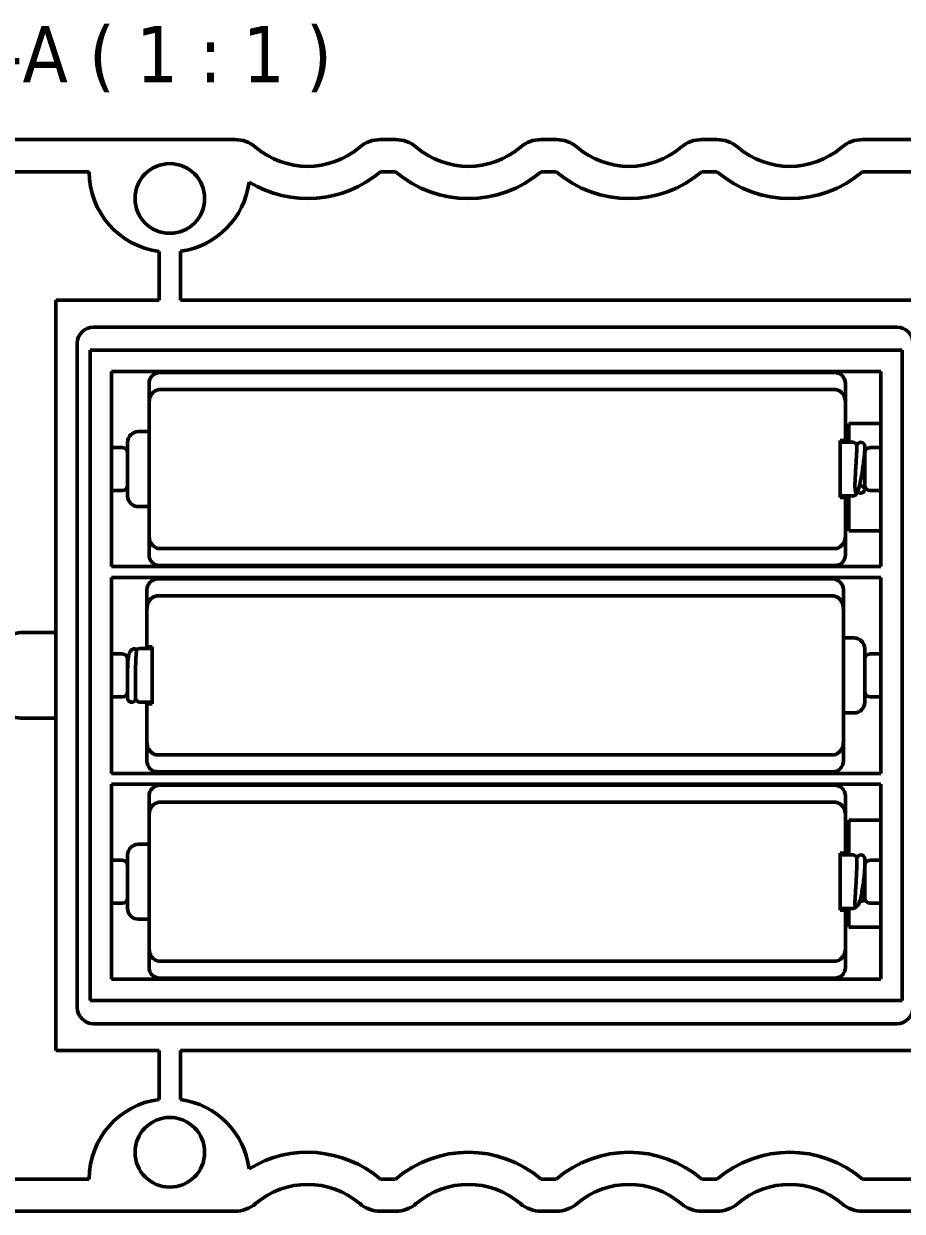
# Model space of a CAD drawing. Header units: millimetres. Extents: x -106 to 841, y -50 to 594.
# Drawn here: x 301.8 to 383.8, y 287.5 to 398.3 of the extents above; entities that cross this region are included whole.
import ezdxf

# ---------------------------------------------------------------- set-up
doc = ezdxf.new("R2010")
doc.units = ezdxf.units.MM
doc.layers.add('Symbol (ISO)', color=7, linetype='Continuous', lineweight=25)
doc.layers.add('Visible (ISO)', color=7, linetype='Continuous', lineweight=50)
doc.styles.add('Label Text (ISO)', font='tahoma.ttf')

msp = doc.modelspace()

# ---------------------------------------------------------------- linework, layer by layer
at = {"layer": 'Visible (ISO)'}
for p, q in [((321.53, 387.518), (233.331, 387.518)), ((336.53, 387.518), (335.132, 387.518)), ((351.53, 387.518), (350.132, 387.518)), ((366.53, 387.518), (365.132, 387.518)), ((413.331, 387.518), (380.132, 387.518)), ((239.831, 384.518), (307.93, 384.518)), ((335.132, 384.518), (336.53, 384.518)), ((350.132, 384.518), (351.53, 384.518)), ((365.132, 384.518), (366.53, 384.518)), ((380.132, 384.518), (406.331, 384.518)), ((314.466, 377.081), (314.466, 372.518)), ((316.466, 372.518), (316.466, 377.09)), ((314.466, 372.518), (304.831, 372.518)), ((304.831, 372.518), (304.831, 302.518)), ((387.331, 372.518), (316.466, 372.518)), ((308.331, 370.018), (383.331, 370.018)), ((306.831, 306.518), (306.831, 368.518)), ((383.831, 367.868), (308.031, 367.868)), ((308.031, 367.868), (308.031, 307.168)), ((383.831, 307.168), (383.831, 367.868)), ((310.031, 347.668), (310.031, 365.868)), ((310.031, 365.868), (381.831, 365.868)), ((377.531, 365.768), (314.531, 365.768)), ((381.831, 365.868), (381.831, 347.668)), ((313.531, 362.936), (313.531, 364.768)), ((378.531, 364.768), (378.531, 362.936)), ((377.531, 364.188), (314.531, 364.188)), ((313.531, 362.936), (313.531, 350.6)), ((378.531, 359.434), (378.531, 362.936)), ((313.531, 360.268), (312.531, 360.268)), ((378.831, 361.018), (381.775, 361.018)), ((378.831, 359.268), (378.831, 361.018)), ((381.775, 361.018), (381.831, 361.018)), ((311.531, 354.268), (311.531, 359.268)), ((378.031, 354.102), (378.031, 359.434)), ((378.031, 359.434), (378.531, 359.434)), ((379.216, 359.268), (378.031, 359.268)), ((378.531, 359.434), (378.531, 359.268)), ((310.031, 358.768), (311.031, 358.768)), ((379.586, 358.726), (379.586, 358.954)), ((380.331, 358.671), (380.331, 358.893)), ((380.331, 358.268), (380.331, 358.671)), ((380.331, 355.268), (380.331, 358.268)), ((381.831, 358.768), (380.831, 358.768)), ((310.031, 354.768), (311.031, 354.768)), ((380.331, 354.866), (380.331, 355.268)), ((381.831, 354.768), (380.831, 354.768)), ((379.216, 354.268), (378.031, 354.268)), ((378.531, 354.102), (378.031, 354.102)), ((378.531, 354.268), (378.531, 354.102)), ((378.531, 350.6), (378.531, 354.102)), ((378.831, 351.018), (378.831, 354.268)), ((313.531, 353.268), (312.531, 353.268)), ((313.531, 348.768), (313.531, 350.6)), ((378.531, 350.6), (378.531, 348.768)), ((381.775, 351.018), (378.831, 351.018)), ((381.831, 351.018), (381.775, 351.018)), ((314.531, 349.349), (377.531, 349.349)), ((381.831, 347.668), (310.031, 347.668)), ((377.531, 347.768), (314.531, 347.768)), ((310.031, 328.368), (310.031, 346.668)), ((310.031, 346.668), (381.831, 346.668)), ((314.331, 346.518), (377.331, 346.518)), ((381.831, 346.668), (381.831, 328.368)), ((313.331, 343.686), (313.331, 345.518)), ((377.331, 344.938), (314.331, 344.938)), ((378.331, 345.518), (378.331, 343.686)), ((313.331, 343.686), (313.331, 340.184)), ((378.331, 331.35), (378.331, 343.686)), ((304.831, 341.518), (301.831, 341.518)), ((313.331, 340.184), (313.831, 340.184)), ((313.331, 340.018), (313.331, 340.184)), ((313.831, 340.184), (313.831, 334.852)), ((378.331, 341.018), (379.331, 341.018)), ((310.031, 339.518), (311.031, 339.518)), ((313.831, 340.018), (312.646, 340.018)), ((380.331, 340.018), (380.331, 335.018)), ((381.831, 339.518), (380.831, 339.518)), ((311.531, 339.018), (311.531, 338.145)), ((311.531, 338.145), (311.531, 335.393)), ((312.276, 338.163), (312.276, 335.332)), ((310.031, 335.518), (311.031, 335.518)), ((313.831, 335.018), (312.646, 335.018)), ((313.331, 334.852), (313.331, 335.018)), ((313.831, 334.852), (313.331, 334.852)), ((313.331, 334.852), (313.331, 331.35)), ((381.831, 335.518), (380.831, 335.518)), ((378.331, 334.018), (379.331, 334.018)), ((301.831, 333.518), (304.831, 333.518)), ((313.331, 329.518), (313.331, 331.35)), ((378.331, 331.35), (378.331, 329.518)), ((314.331, 330.099), (377.331, 330.099)), ((381.831, 328.368), (310.031, 328.368)), ((314.331, 328.518), (377.331, 328.518)), ((310.031, 309.168), (310.031, 327.368)), ((310.031, 327.368), (381.831, 327.368)), ((377.531, 327.268), (314.531, 327.268)), ((381.831, 327.368), (381.831, 309.168)), ((313.531, 324.436), (313.531, 326.268)), ((378.531, 326.268), (378.531, 324.436)), ((377.531, 325.688), (314.531, 325.688)), ((313.531, 324.436), (313.531, 312.1)), ((378.531, 320.934), (378.531, 324.436)), ((378.831, 324.018), (381.775, 324.018)), ((378.831, 320.768), (378.831, 324.018)), ((381.775, 324.018), (381.831, 324.018)), ((313.531, 321.768), (312.531, 321.768)), ((310.031, 320.268), (311.031, 320.268)), ((311.531, 315.768), (311.531, 320.768)), ((378.031, 315.602), (378.031, 320.934)), ((378.031, 320.934), (378.531, 320.934)), ((379.216, 320.768), (378.031, 320.768)), ((378.531, 320.934), (378.531, 320.768)), ((379.586, 319.876), (379.586, 320.454)), ((380.331, 319.832), (380.331, 320.393)), ((381.831, 320.268), (380.831, 320.268)), ((380.331, 319.768), (380.331, 319.832)), ((380.331, 316.768), (380.331, 319.768)), ((310.031, 316.268), (311.031, 316.268)), ((380.331, 316.705), (380.331, 316.768)), ((381.831, 316.268), (380.831, 316.268)), ((313.531, 314.768), (312.531, 314.768)), ((379.216, 315.768), (378.031, 315.768)), ((378.531, 315.602), (378.031, 315.602)), ((378.531, 315.768), (378.531, 315.602)), ((378.531, 312.1), (378.531, 315.602)), ((378.831, 314.018), (378.831, 315.768)), ((381.775, 314.018), (378.831, 314.018)), ((381.831, 314.018), (381.775, 314.018)), ((313.531, 310.268), (313.531, 312.1)), ((378.531, 312.1), (378.531, 310.268)), ((314.531, 310.849), (377.531, 310.849)), ((381.831, 309.168), (310.031, 309.168)), ((377.531, 309.268), (314.531, 309.268)), ((308.031, 307.168), (383.831, 307.168)), ((383.331, 305.018), (308.331, 305.018)), ((304.831, 302.518), (314.466, 302.518)), ((314.466, 302.518), (314.466, 297.956)), ((316.466, 297.947), (316.466, 302.518)), ((316.466, 302.518), (387.331, 302.518)), ((307.93, 290.518), (279.831, 290.518)), ((336.53, 290.518), (335.132, 290.518)), ((351.53, 290.518), (350.132, 290.518)), ((366.53, 290.518), (365.132, 290.518)), ((389.831, 290.518), (380.132, 290.518)), ((276.831, 287.518), (321.53, 287.518)), ((335.132, 287.518), (336.53, 287.518)), ((350.132, 287.518), (351.53, 287.518)), ((365.132, 287.518), (366.53, 287.518)), ((380.132, 287.518), (389.831, 287.518))]:
    msp.add_line(p, q, dxfattribs=at)
for centre in [(315.466, 382.018), (315.466, 293.018)]:
    msp.add_circle(centre, 3.25, dxfattribs=at)
for centre, radius, start, end in [((321.53, 384.518), 3, 49.63241, 90), ((328.331, 392.518), 7.5, 229.63241, 310.36759), ((335.132, 384.518), 3, 90, 130.36759), ((336.53, 384.518), 3, 49.63241, 90), ((343.331, 392.518), 7.5, 229.63241, 310.36759), ((350.132, 384.518), 3, 90, 130.36759), ((351.53, 384.518), 3, 49.63241, 90), ((358.331, 392.518), 7.5, 229.63241, 310.36759), ((365.132, 384.518), 3, 90, 130.36759), ((366.53, 384.518), 3, 49.63241, 90), ((373.331, 392.518), 7.5, 229.63241, 310.36759), ((380.132, 384.518), 3, 90, 130.36759), ((315.43, 384.518), 7.5, 180, 262.61146), ((328.331, 392.518), 10.5, 238.64883, 310.36759), ((343.331, 392.518), 10.5, 229.63241, 310.36759), ((358.331, 392.518), 10.5, 229.63241, 310.36759), ((373.331, 392.518), 10.5, 229.63241, 310.36759), ((315.43, 384.518), 7.5, 277.93615, 352.59248), ((308.331, 368.518), 1.5, 90, 180), ((383.331, 368.518), 1.5, 0, 90), ((314.531, 364.768), 1, 90, 180), ((377.531, 364.768), 1, 0, 90), ((312.531, 359.268), 1, 90, 180), ((379.216, 358.893), 0.375, 9.36679, 90), ((379.956, 358.893), 0.375, 0, 170.63321), ((311.031, 358.268), 0.5, 0, 90), ((380.831, 358.268), 0.5, 90, 180), ((311.031, 355.268), 0.5, 270, 0), ((380.831, 355.268), 0.5, 180, 270), ((312.531, 354.268), 1, 180, 270), ((379.216, 354.643), 0.375, 270, 341.76229), ((314.531, 348.768), 1, 180, 270), ((377.531, 348.768), 1, 270, 0), ((314.331, 345.518), 1, 90, 180), ((377.331, 345.518), 1, 0, 90), ((301.831, 337.518), 4, 90, 120), ((379.331, 340.018), 1, 0, 90), ((311.031, 339.018), 0.5, 0, 90), ((312.646, 339.643), 0.375, 90, 131.13989), ((380.831, 339.018), 0.5, 90, 180), ((311.031, 336.018), 0.5, 270, 0), ((380.831, 336.018), 0.5, 180, 270), ((311.906, 335.393), 0.375, 180, 350.63321), ((312.646, 335.393), 0.375, 189.36679, 270), ((379.331, 335.018), 1, 270, 0), ((301.831, 337.518), 4, 240, 270), ((314.331, 329.518), 1, 180, 270), ((377.331, 329.518), 1, 270, 0), ((314.531, 326.268), 1, 90, 180), ((377.531, 326.268), 1, 0, 90), ((312.531, 320.768), 1, 90, 180), ((311.031, 319.768), 0.5, 0, 90), ((379.216, 320.393), 0.375, 9.36679, 90), ((379.956, 320.393), 0.375, 0, 170.63321), ((380.831, 319.768), 0.5, 90, 180), ((311.031, 316.768), 0.5, 270, 0), ((379.216, 316.143), 0.375, 270, 320.83316), ((380.831, 316.768), 0.5, 180, 270), ((312.531, 315.768), 1, 180, 270), ((314.531, 310.268), 1, 180, 270), ((377.531, 310.268), 1, 270, 0), ((308.331, 306.518), 1.5, 180, 270), ((383.331, 306.518), 1.5, 270, 0), ((315.43, 290.518), 7.5, 97.38854, 180), ((315.43, 290.518), 7.5, 7.40752, 82.06385), ((328.331, 282.518), 10.5, 49.63241, 121.35117), ((343.331, 282.518), 10.5, 49.63241, 130.36759), ((358.331, 282.518), 10.5, 49.63241, 130.36759), ((373.331, 282.518), 10.5, 49.63241, 130.36759), ((328.331, 282.518), 7.5, 49.63241, 130.36759), ((343.331, 282.518), 7.5, 49.63241, 130.36759), ((358.331, 282.518), 7.5, 49.63241, 130.36759), ((373.331, 282.518), 7.5, 49.63241, 130.36759), ((321.53, 290.518), 3, 270, 310.36759), ((335.132, 290.518), 3, 229.63241, 270), ((336.53, 290.518), 3, 270, 310.36759), ((350.132, 290.518), 3, 229.63241, 270), ((351.53, 290.518), 3, 270, 310.36759), ((365.132, 290.518), 3, 229.63241, 270), ((366.53, 290.518), 3, 270, 310.36759), ((380.132, 290.518), 3, 229.63241, 270)]:
    msp.add_arc(centre, radius, start, end, dxfattribs=at)
for centre, ratio, start_param, end_param in [((379.956, 354.866), 0.895277, 3.7932304, 8.2245384), ((379.956, 316.705), 0.7356082, 4.4415493, 7.7472618)]:
    msp.add_ellipse(centre, major_axis=(0.375, 0), ratio=ratio, start_param=start_param, end_param=end_param, dxfattribs=at)
for points, knots in [([(314.531, 364.188), (314.416, 364.188), (314.281, 364.157), (314.061, 364.055), (313.94, 363.962), (313.758, 363.757), (313.672, 363.605), (313.563, 363.308), (313.531, 363.106), (313.531, 362.936)], [0, 0, 0, 0, 0.0345339, 0.0345339, 0.07273921, 0.07273921, 0.11658889, 0.11658889, 0.16759652, 0.16759652, 0.16759652, 0.16759652]), ([(378.531, 362.936), (378.531, 363.106), (378.498, 363.308), (378.39, 363.605), (378.303, 363.757), (378.122, 363.962), (378.001, 364.055), (377.781, 364.157), (377.646, 364.188), (377.531, 364.188)], [-0.16759652, -0.16759652, -0.16759652, -0.16759652, -0.11658889, -0.11658889, -0.07273921, -0.07273921, -0.0345339, -0.0345339, 0, 0, 0, 0]), ([(379.586, 358.726), (379.586, 358.692), (379.585, 358.657), (379.583, 358.502), (379.576, 358.326), (379.55, 357.836), (379.535, 357.582), (379.502, 357.031), (379.483, 356.74), (379.449, 356.156), (379.434, 355.871), (379.416, 355.357), (379.414, 355.133), (379.423, 354.956), (379.428, 354.851), (379.438, 354.76), (379.465, 354.622), (379.48, 354.576), (379.516, 354.513), (379.542, 354.493), (379.562, 354.515)], [-0.40232905, -0.40232905, -0.40232905, -0.40232905, -0.38006134, -0.38006134, -0.30185643, -0.30185643, -0.23425264, -0.23425264, -0.16105192, -0.16105192, -0.0816114, -0.0816114, 0, 0, 0, 0.0483492, 0.0483492, 0.09264578, 0.09264578, 0.1421972, 0.1421972, 0.1421972, 0.1421972]), ([(380.331, 358.671), (380.331, 358.517), (380.318, 358.319), (380.279, 357.896), (380.255, 357.688), (380.199, 357.253), (380.167, 357.025), (380.096, 356.571), (380.058, 356.344), (379.979, 355.911), (379.938, 355.705), (379.858, 355.331), (379.818, 355.165), (379.74, 354.875), (379.706, 354.764), (379.637, 354.618), (379.62, 354.577), (379.562, 354.515)], [4.712389, 4.712389, 4.712389, 4.712389, 5.1416518, 5.1416518, 5.4750239, 5.4750239, 5.8009865, 5.8009865, 6.1254032, 6.1254032, 6.4508798, 6.4508798, 6.7819355, 6.7819355, 7.1415647, 7.1415647, 7.2833237, 7.2833237, 7.2833237, 7.2833237]), ([(313.531, 350.6), (313.531, 350.43), (313.563, 350.229), (313.672, 349.932), (313.758, 349.779), (313.94, 349.575), (314.061, 349.481), (314.281, 349.38), (314.416, 349.349), (314.531, 349.349)], [-0.16759652, -0.16759652, -0.16759652, -0.16759652, -0.11658889, -0.11658889, -0.07273921, -0.07273921, -0.0345339, -0.0345339, 0, 0, 0, 0]), ([(377.531, 349.349), (377.646, 349.349), (377.781, 349.38), (378.001, 349.481), (378.122, 349.575), (378.303, 349.779), (378.39, 349.932), (378.498, 350.229), (378.531, 350.43), (378.531, 350.6)], [0, 0, 0, 0, 0.0345339, 0.0345339, 0.07273921, 0.07273921, 0.11658889, 0.11658889, 0.16759652, 0.16759652, 0.16759652, 0.16759652]), ([(314.331, 344.938), (314.216, 344.938), (314.081, 344.907), (313.861, 344.805), (313.74, 344.712), (313.558, 344.507), (313.472, 344.355), (313.363, 344.058), (313.331, 343.856), (313.331, 343.686)], [0, 0, 0, 0, 0.0345339, 0.0345339, 0.07273921, 0.07273921, 0.11658889, 0.11658889, 0.16759652, 0.16759652, 0.16759652, 0.16759652]), ([(378.331, 343.686), (378.331, 343.856), (378.298, 344.058), (378.19, 344.355), (378.103, 344.507), (377.922, 344.712), (377.801, 344.805), (377.581, 344.907), (377.446, 344.938), (377.331, 344.938)], [-0.16759652, -0.16759652, -0.16759652, -0.16759652, -0.11658889, -0.11658889, -0.07273921, -0.07273921, -0.0345339, -0.0345339, 0, 0, 0, 0]), ([(312.404, 339.93), (312.353, 339.964), (312.282, 339.994), (312.142, 340.006), (312.08, 339.998), (311.97, 339.961), (311.924, 339.933), (311.839, 339.866), (311.806, 339.825), (311.729, 339.713), (311.701, 339.643), (311.641, 339.46), (311.616, 339.341), (311.575, 339.067), (311.559, 338.913), (311.538, 338.577), (311.532, 338.395), (311.531, 338.186), (311.531, 338.166), (311.531, 338.145)], [3.3271005, 3.3271005, 3.3271005, 3.3271005, 3.4224023, 3.4224023, 3.4911791, 3.4911791, 3.5630614, 3.5630614, 3.6593738, 3.6593738, 3.8500844, 3.8500844, 4.1277617, 4.1277617, 4.405439, 4.405439, 4.6831163, 4.6831163, 4.712389, 4.712389, 4.712389, 4.712389]), ([(312.276, 338.163), (312.276, 338.211), (312.276, 338.259), (312.277, 338.481), (312.28, 338.65), (312.296, 339.13), (312.31, 339.337), (312.335, 339.638), (312.352, 339.771), (312.38, 339.892), (312.39, 339.918), (312.399, 339.926)], [-0.52525219, -0.52525219, -0.52525219, -0.52525219, -0.51958053, -0.51958053, -0.49870496, -0.49870496, -0.46077633, -0.46077633, -0.41119122, -0.41119122, -0.384928, -0.384928, -0.384928, -0.384928]), ([(313.331, 331.35), (313.331, 331.18), (313.363, 330.979), (313.472, 330.682), (313.558, 330.529), (313.74, 330.325), (313.861, 330.231), (314.081, 330.13), (314.216, 330.099), (314.331, 330.099)], [-0.16759652, -0.16759652, -0.16759652, -0.16759652, -0.11658889, -0.11658889, -0.07273921, -0.07273921, -0.0345339, -0.0345339, 0, 0, 0, 0]), ([(377.331, 330.099), (377.446, 330.099), (377.581, 330.13), (377.801, 330.231), (377.922, 330.325), (378.103, 330.529), (378.19, 330.682), (378.298, 330.979), (378.331, 331.18), (378.331, 331.35)], [0, 0, 0, 0, 0.0345339, 0.0345339, 0.07273921, 0.07273921, 0.11658889, 0.11658889, 0.16759652, 0.16759652, 0.16759652, 0.16759652]), ([(314.531, 325.688), (314.416, 325.688), (314.281, 325.657), (314.061, 325.555), (313.94, 325.462), (313.758, 325.257), (313.672, 325.105), (313.563, 324.808), (313.531, 324.606), (313.531, 324.436)], [0, 0, 0, 0, 0.0345339, 0.0345339, 0.07273921, 0.07273921, 0.11658889, 0.11658889, 0.16759652, 0.16759652, 0.16759652, 0.16759652]), ([(378.531, 324.436), (378.531, 324.606), (378.498, 324.808), (378.39, 325.105), (378.303, 325.257), (378.122, 325.462), (378.001, 325.555), (377.781, 325.657), (377.646, 325.688), (377.531, 325.688)], [-0.16759652, -0.16759652, -0.16759652, -0.16759652, -0.11658889, -0.11658889, -0.07273921, -0.07273921, -0.0345339, -0.0345339, 0, 0, 0, 0]), ([(379.586, 319.876), (379.586, 319.826), (379.585, 319.774), (379.583, 319.548), (379.576, 319.308), (379.55, 318.72), (379.535, 318.438), (379.502, 317.859), (379.483, 317.571), (379.449, 317.022), (379.434, 316.772), (379.416, 316.351), (379.414, 316.186), (379.423, 316.073), (379.428, 316.006), (379.438, 315.957), (379.464, 315.902), (379.479, 315.894), (379.495, 315.901)], [-0.40232905, -0.40232905, -0.40232905, -0.40232905, -0.38006134, -0.38006134, -0.30185643, -0.30185643, -0.23425264, -0.23425264, -0.16105192, -0.16105192, -0.0816114, -0.0816114, 0, 0, 0, 0.0483492, 0.0483492, 0.09104575, 0.09104575, 0.09104575, 0.09104575]), ([(380.331, 319.832), (380.331, 319.653), (380.323, 319.446), (380.293, 319.01), (380.272, 318.782), (380.221, 318.321), (380.19, 318.087), (380.121, 317.633), (380.083, 317.413), (380.003, 317.005), (379.961, 316.818), (379.873, 316.484), (379.828, 316.343), (379.753, 316.172), (379.729, 316.125), (379.676, 316.047), (379.655, 316.02), (379.595, 315.962), (379.556, 315.929), (379.495, 315.901)], [4.712389, 4.712389, 4.712389, 4.712389, 5.0662911, 5.0662911, 5.3977741, 5.3977741, 5.7247928, 5.7247928, 6.0519775, 6.0519775, 6.3841354, 6.3841354, 6.7385044, 6.7385044, 6.8918144, 6.8918144, 6.9684695, 6.9684695, 7.0451245, 7.0451245, 7.0451245, 7.0451245]), ([(313.531, 312.1), (313.531, 311.93), (313.563, 311.729), (313.672, 311.432), (313.758, 311.279), (313.94, 311.075), (314.061, 310.981), (314.281, 310.88), (314.416, 310.849), (314.531, 310.849)], [-0.16759652, -0.16759652, -0.16759652, -0.16759652, -0.11658889, -0.11658889, -0.07273921, -0.07273921, -0.0345339, -0.0345339, 0, 0, 0, 0]), ([(377.531, 310.849), (377.646, 310.849), (377.781, 310.88), (378.001, 310.981), (378.122, 311.075), (378.303, 311.279), (378.39, 311.432), (378.498, 311.729), (378.531, 311.93), (378.531, 312.1)], [0, 0, 0, 0, 0.0345339, 0.0345339, 0.07273921, 0.07273921, 0.11658889, 0.11658889, 0.16759652, 0.16759652, 0.16759652, 0.16759652])]:
    msp.add_open_spline(points, degree=3, knots=knots, dxfattribs=at)
msp.add_open_spline([(379.604, 316.762), (379.604, 316.767), (379.604, 316.772), (379.604, 316.777)], degree=3, dxfattribs=at)

# ---------------------------------------------------------------- texts
at = {"layer": 'Symbol (ISO)', "insert": (295.244, 391.909), "char_height": 5.25, "attachment_point": 7, "style": 'Label Text (ISO)'}
msp.add_mtext('A-A ( 1 : 1 )', dxfattribs=at)

doc.saveas('drawing.dxf')
